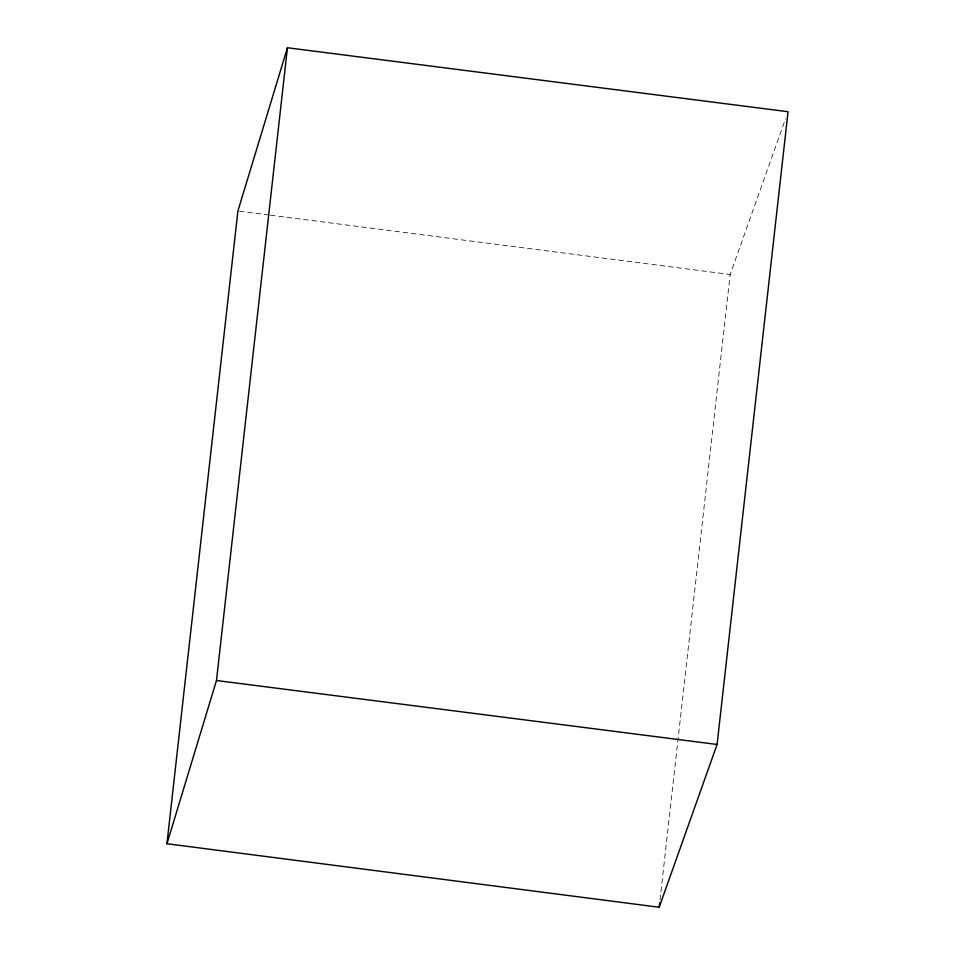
<?xml version="1.0" encoding="UTF-8"?>
<svg xmlns="http://www.w3.org/2000/svg" width="955" height="955" viewBox="0 0 955 955"><rect width="100%" height="100%" fill="white"/><g stroke="black" fill="none" stroke-linecap="round" stroke-linejoin="round"><path stroke-width="0.72" stroke-dasharray="4.78 3.58" d="M660.024 899.837L730.169 274.491L785.559 118.73M239.395 211.174L268.964 214.982M270.444 215.173L730.169 274.491"/><path stroke-width="1.43" d="M166.946 843.743L237.914 210.983L287.443 47.75L788.054 111.723L717.086 744.47L659.189 907.25L166.946 843.743L216.475 680.509L287.443 47.75M659.189 907.25L659.69 902.809M216.475 680.509L717.086 744.47"/></g></svg>
